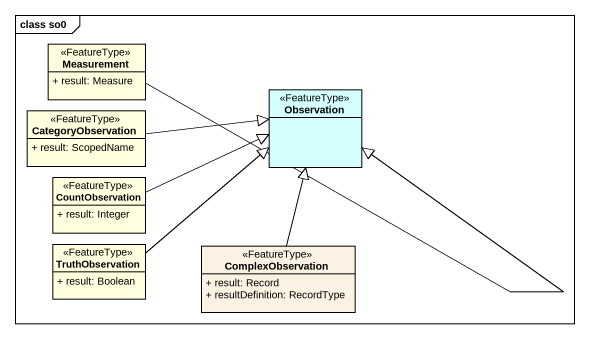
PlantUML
@startuml
mainframe class so0
hide circle
hide empty members
skinparam classAttributeIconSize 0
class Measurement <<FeatureType>> #FFFFE0 {
  + result: Measure
}
class CategoryObservation <<FeatureType>> #FFFFE0 {
  + result: ScopedName
}
class Observation <<FeatureType>> #D5FFFF
class CountObservation <<FeatureType>> #FFFFE0 {
  + result: Integer
}
class TruthObservation <<FeatureType>> #FFFFE0 {
  + result: Boolean
}
class ComplexObservation <<FeatureType>> {
  + result: Record
  + resultDefinition: RecordType
}
Measurement -right-|> Observation
CategoryObservation -right-|> Observation
CountObservation -right-|> Observation
TruthObservation -up-|> Observation
ComplexObservation -up-|> Observation
@enduml
